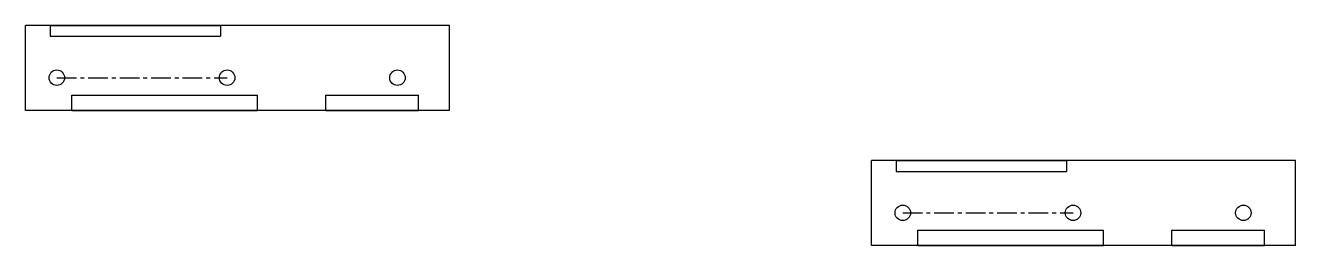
# Model space of a CAD drawing. Header units: millimetres. Extents: x -435 to 385, y -351 to -209.
import ezdxf

# ---------------------------------------------------------------- set-up
doc = ezdxf.new("R2010")
doc.units = ezdxf.units.MM
doc.linetypes.add('CENTERX2', pattern=[20.32, 12.7, -2.54, 2.54, -2.54])

msp = doc.modelspace()

# ---------------------------------------------------------------- linework, layer by layer
at = {"color": 7, "linetype": 'Continuous'}
for p, q in [((-160.99, -208.86), (-434.99, -208.86)), ((-434.99, -263.86), (-434.99, -208.86)), ((-418.99, -208.86), (-308.99, -208.86)), ((-418.99, -208.86), (-418.99, -215.86)), ((-308.99, -208.86), (-308.99, -215.86)), ((-160.99, -263.86), (-160.99, -208.86)), ((-418.99, -215.86), (-308.99, -215.86)), ((-404.99, -263.86), (-404.99, -253.86)), ((-404.99, -253.86), (-284.99, -253.86)), ((-284.99, -263.86), (-284.99, -253.86)), ((-240.99, -263.86), (-240.99, -253.86)), ((-240.99, -253.86), (-180.99, -253.86)), ((-180.99, -263.86), (-180.99, -253.86)), ((-160.99, -263.86), (-434.99, -263.86)), ((-404.99, -263.86), (-284.99, -263.86)), ((-240.99, -263.86), (-180.99, -263.86)), ((385.4, -296.17), (111.4, -296.17)), ((111.4, -351.17), (111.4, -296.17)), ((127.4, -296.17), (237.4, -296.17)), ((127.4, -296.17), (127.4, -303.17)), ((127.4, -303.17), (237.4, -303.17)), ((237.4, -296.17), (237.4, -303.17)), ((385.4, -351.17), (385.4, -296.17)), ((141.4, -351.17), (141.4, -341.17)), ((141.4, -341.17), (261.4, -341.17)), ((261.4, -351.17), (261.4, -341.17)), ((305.4, -351.17), (305.4, -341.17)), ((305.4, -341.17), (365.4, -341.17)), ((365.4, -351.17), (365.4, -341.17)), ((385.4, -351.17), (111.4, -351.17)), ((141.4, -351.17), (261.4, -351.17)), ((305.4, -351.17), (365.4, -351.17))]:
    msp.add_line(p, q, dxfattribs=at)
at = {"color": 7, "linetype": 'CENTERX2'}
for p, q in [((-414.71, -242.67), (-304.71, -242.67)), ((131.67, -329.97), (241.67, -329.97))]:
    msp.add_line(p, q, dxfattribs=at)
at = {"color": 7, "linetype": 'Continuous'}
for centre in [(-414.71, -242.67), (-304.71, -242.67), (-194.71, -242.67), (131.67, -329.97), (241.67, -329.97), (351.67, -329.97)]:
    msp.add_circle(centre, 5, dxfattribs=at)

doc.saveas('drawing.dxf')
